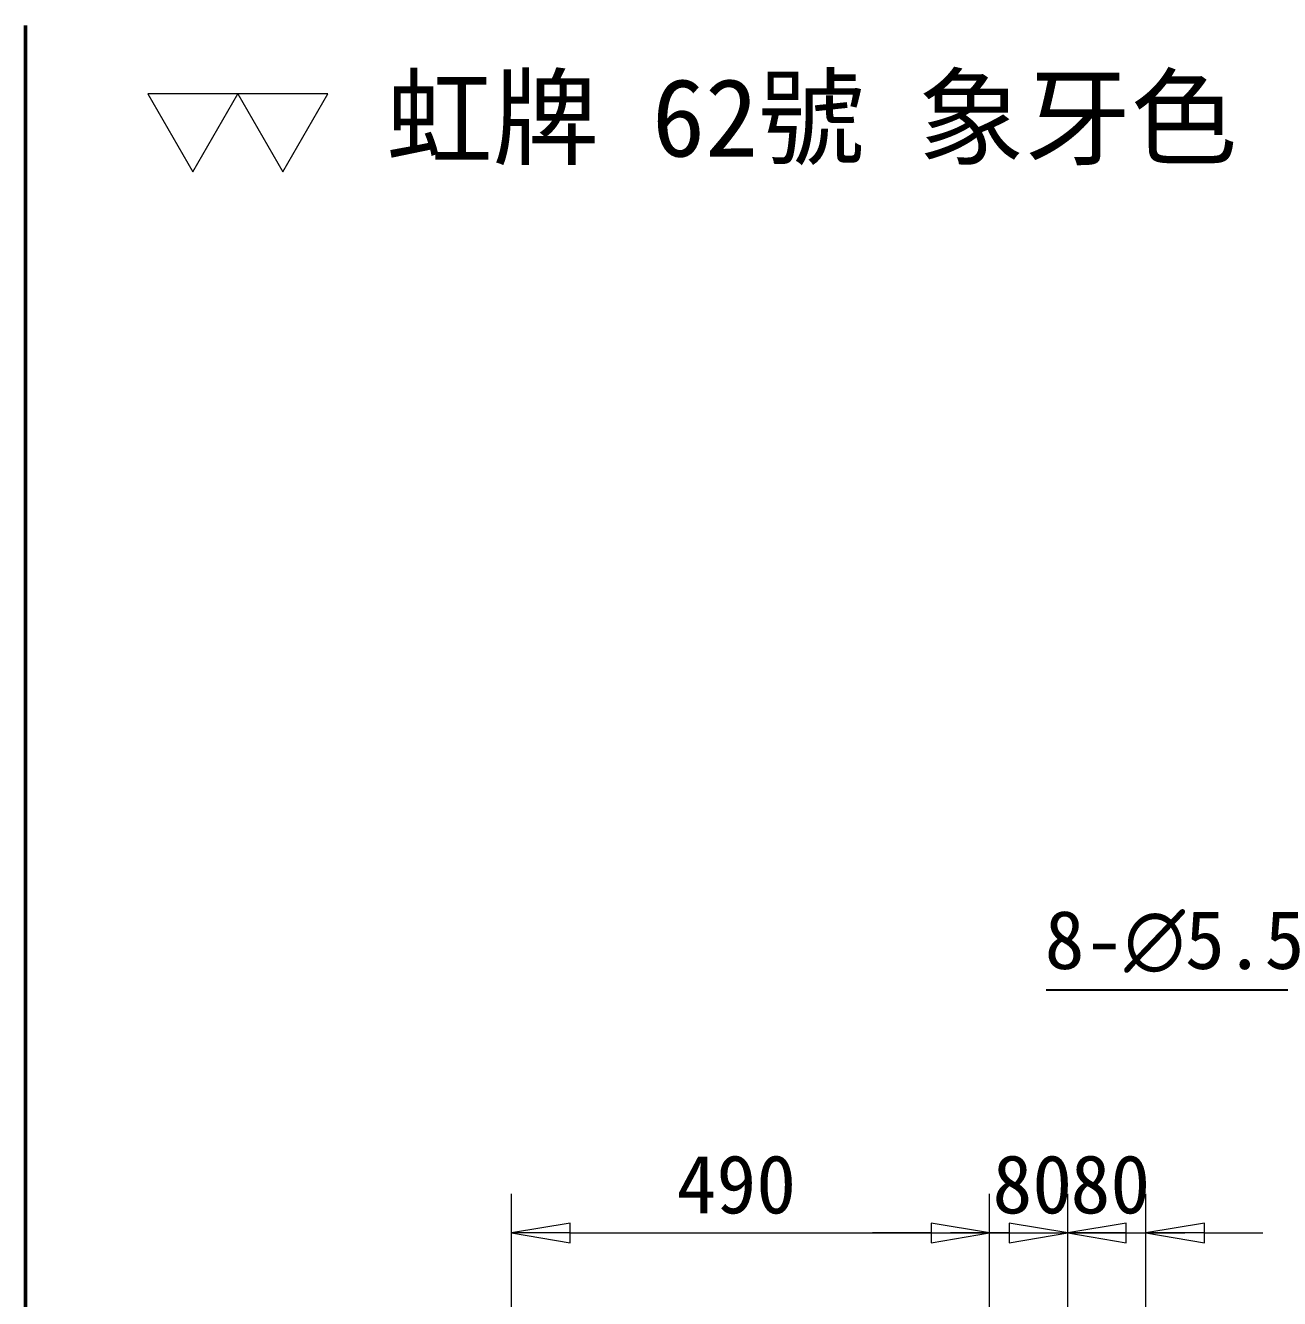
# Model space of a CAD drawing. Header units: millimetres. Extents: x 200 to 5740, y 200 to 4000.
# Drawn here: x 200 to 1485, y 2696 to 4000 of the extents above; entities that cross this region are included whole.
import ezdxf
from ezdxf.enums import TextEntityAlignment as Align

# ---------------------------------------------------------------- set-up
doc = ezdxf.new("R2010")
doc.units = ezdxf.units.MM
doc.header["$LTSCALE"] = 20
for name, color, linetype, lineweight in [('圖框 (ISO)', 7, 'Continuous', 50), ('圖框層', 7, 'Continuous', 20), ('標註 (ISO)', 7, 'Continuous', 18), ('標題 (ISO)', 7, 'Continuous', 50), ('符號 (ISO)', 7, 'Continuous', 25)]:
    doc.layers.add(name, color=color, linetype=linetype, lineweight=lineweight)
doc.styles.add('文字型式124', font='kaiu.ttf')
doc.styles.add('文字型式61', font='kaiu.ttf')
doc.styles.add('文字型式65', font='kaiu.ttf')
doc.styles.add('文字型式85', font='kaiu.ttf')
doc.styles.add('文字型式88', font='kaiu.ttf')
doc.styles.add('註記文字 (JIS)', font='kaiu.ttf')
doc.dimstyles.new('預設 (JIS)', dxfattribs={"dimscale": 20, "dimtxt": 3, "dimasz": 3, "dimexe": 2, "dimexo": 1, "dimgap": 0.8, "dimtad": 1, "dimrnd": 1e-08, "dimdsep": 46, "dimtxsty": '註記文字 (JIS)', "dimblk": 'Filled-1', "dimcen": 0.09, "dimdle": 10, "dimclrd": 256, "dimclre": 256, "dimclrt": 256, "dimadec": 0, "dimazin": 2, "dimtfac": 0.833333, "dimtmove": 0, "dimatfit": 3, "dimfxl": 0, "dimtolj": 1, "dimtzin": 0, "dimlwd": -1, "dimlwe": -1, "dimarcsym": 0})
doc.dimstyles.new('預設 (JIS)$7', dxfattribs={"dimscale": 20, "dimtxt": 3, "dimasz": 2.5, "dimexe": 2, "dimexo": 1, "dimgap": 0.8, "dimtad": 1, "dimrnd": 1e-08, "dimdsep": 46, "dimtxsty": '註記文字 (JIS)', "dimblk": 'Filled-1', "dimcen": 0.09, "dimdle": 10, "dimclrd": 256, "dimclre": 256, "dimclrt": 256, "dimadec": 0, "dimazin": 2, "dimtfac": 0.833333, "dimtmove": 0, "dimatfit": 3, "dimfxl": 0, "dimtolj": 1, "dimtzin": 0, "dimlwd": -1, "dimlwe": -1, "dimarcsym": 0})

# ---------------------------------------------------------------- blocks, each defined once
blk = doc.blocks.new('圖框 預設圖框')
at = {"layer": '圖框 (ISO)', "flags": 128}
blk.add_lwpolyline([(10, 10), (10, 200)], dxfattribs=at)
blk = doc.blocks.new('標題欄框 ISO')
at = {"layer": '圖框層', "color": 7}
for p, q in [((96.827, 201.311), (92.213, 201.311)), ((92.213, 201.311), (94.52, 197.315)), ((94.52, 197.315), (96.827, 201.311)), ((101.441, 201.311), (96.827, 201.311)), ((96.827, 201.311), (99.134, 197.315)), ((99.134, 197.315), (101.441, 201.311))]:
    blk.add_line(p, q, dxfattribs=at)
at = {"layer": '標題 (ISO)'}
for tag, p, height, style in [('描述_001', (104.682, 197.697), 4, '文字型式65'), ('狀態_001', (264.797, 30.13), 3.5, '文字型式85'), ('視圖比例_001', (286.455, 30.171), 3.5, '文字型式85'), ('主題_001', (152.195, 28.703), 3.3, '文字型式124'), ('建立日期_001', (285.992, 24.116), 2.5, '文字型式88'), ('標題_001', (216.179, 16.901), 3.5, '文字型式85'), ('工程師_001', (305.416, 17.03), 3.5, '文字型式85'), ('設計師_001', (345.416, 17.03), 3.5, '文字型式85'), ('零件號碼_001', (251.525, 17.134), 3, '文字型式61')]:
    blk.add_attdef(tag, p, '', height=height, dxfattribs=dict(at, style=style))
at = {"layer": '標題 (ISO)', "style": '文字型式85'}
blk.add_attdef('授權者', text='', height=3.5, dxfattribs=at).set_placement((314.948, 41.033), align=Align.TOP_LEFT)
at = {"layer": '標題 (ISO)', "style": '文字型式61'}
blk.add_attdef('材料', text='', height=3, dxfattribs=at).set_placement((247.448, 31.783), align=Align.MIDDLE_CENTER)
blk = doc.blocks.new('Filled-1')
at = {"color": 0}
for p, q in [((0, 0), (-1, 0.167)), ((-1, 0.167), (-1, -0.167)), ((-1, 0), (0, 0)), ((-1, -0.167), (0, 0))]:
    blk.add_line(p, q, dxfattribs=at)
at = {"color": 0, "flags": 128}
blk.add_lwpolyline([(-1, -0.167), (0, 0)], dxfattribs=at)
at = {"color": 0}
blk.add_solid([(-1, -0.167), (0, 0), (-1, 0.167), (-1, -0.167)], dxfattribs=at)
blk = doc.blocks.new('*D15')
at = {"layer": 'Defpoints', "color": 0}
for p in [(1495.6, 2649.6), (1223.1, 2449.6), (1648.3, 2449.6)]:
    blk.add_point(p, dxfattribs=at)
at = {"layer": '標註 (ISO)'}
for p, q in [((1648.3, 2649.6), (1648.3, 2857.6)), ((1515.6, 2649.6), (1688.3, 2649.6)), ((1648.3, 2509.6), (1648.3, 2589.6)), ((1243.1, 2449.6), (1688.3, 2449.6))]:
    blk.add_line(p, q, dxfattribs=at)
at = {"layer": '標註 (ISO)', "xscale": 60, "yscale": 60, "zscale": 60}
for p, rotation in [((1648.3, 2649.6), 90), ((1648.3, 2449.6), 270)]:
    blk.add_blockref('Filled-1', p, dxfattribs=dict(at, rotation=rotation))
at = {"layer": '標註 (ISO)', "insert": (1568.3, 2725.6), "char_height": 60, "attachment_point": 1, "rotation": 90, "style": '註記文字 (JIS)'}
blk.add_mtext('\\A1;200', dxfattribs=at)
blk = doc.blocks.new('*D16')
at = {"layer": 'Defpoints', "color": 0}
for p in [(1188.1, 2762.9), (698.1, 2647.1), (1188.1, 2484.6)]:
    blk.add_point(p, dxfattribs=at)
at = {"layer": '標註 (ISO)'}
for p, q in [((698.1, 2667.1), (698.1, 2802.9)), ((1188.1, 2504.6), (1188.1, 2802.9)), ((758.1, 2762.9), (1128.1, 2762.9))]:
    blk.add_line(p, q, dxfattribs=at)
at = {"layer": '標註 (ISO)', "xscale": 60, "yscale": 60, "zscale": 60, "rotation": 180}
blk.add_blockref('Filled-1', (698.1, 2762.9), dxfattribs=at)
at = {"layer": '標註 (ISO)', "xscale": 60, "yscale": 60, "zscale": 60}
blk.add_blockref('Filled-1', (1188.1, 2762.9), dxfattribs=at)
at = {"layer": '標註 (ISO)', "insert": (867.3, 2842.9), "char_height": 60, "attachment_point": 1, "style": '註記文字 (JIS)'}
blk.add_mtext('\\A1;490', dxfattribs=at)
blk = doc.blocks.new('*D17')
at = {"layer": 'Defpoints', "color": 0}
for p in [(1268.1, 2762.9), (1188.1, 2484.6), (1268.1, 2394.6)]:
    blk.add_point(p, dxfattribs=at)
at = {"layer": '標註 (ISO)'}
for p, q in [((1188.1, 2504.6), (1188.1, 2802.9)), ((1268.1, 2414.6), (1268.1, 2802.9)), ((1128.1, 2762.9), (1068.1, 2762.9)), ((1188.1, 2762.9), (1268.1, 2762.9)), ((1328.1, 2762.9), (1388.1, 2762.9))]:
    blk.add_line(p, q, dxfattribs=at)
at = {"layer": '標註 (ISO)', "xscale": 60, "yscale": 60, "zscale": 60}
blk.add_blockref('Filled-1', (1188.1, 2762.9), dxfattribs=at)
at = {"layer": '標註 (ISO)', "xscale": 60, "yscale": 60, "zscale": 60, "rotation": 180}
blk.add_blockref('Filled-1', (1268.1, 2762.9), dxfattribs=at)
at = {"layer": '標註 (ISO)', "insert": (1191, 2842.9), "char_height": 60, "attachment_point": 1, "style": '註記文字 (JIS)'}
blk.add_mtext('\\A1;80', dxfattribs=at)
blk = doc.blocks.new('*D18')
at = {"layer": 'Defpoints', "color": 0}
for p in [(1348.1, 2762.9), (1268.1, 2394.6), (1348.1, 2394.6)]:
    blk.add_point(p, dxfattribs=at)
at = {"layer": '標註 (ISO)'}
for p, q in [((1268.1, 2414.6), (1268.1, 2802.9)), ((1348.1, 2414.6), (1348.1, 2802.9)), ((1208.1, 2762.9), (1148.1, 2762.9)), ((1268.1, 2762.9), (1348.1, 2762.9)), ((1408.1, 2762.9), (1468.1, 2762.9))]:
    blk.add_line(p, q, dxfattribs=at)
at = {"layer": '標註 (ISO)', "xscale": 60, "yscale": 60, "zscale": 60}
blk.add_blockref('Filled-1', (1268.1, 2762.9), dxfattribs=at)
at = {"layer": '標註 (ISO)', "xscale": 60, "yscale": 60, "zscale": 60, "rotation": 180}
blk.add_blockref('Filled-1', (1348.1, 2762.9), dxfattribs=at)
at = {"layer": '標註 (ISO)', "insert": (1271, 2842.9), "char_height": 60, "attachment_point": 1, "style": '註記文字 (JIS)'}
blk.add_mtext('\\A1;80', dxfattribs=at)

msp = doc.modelspace()

# ---------------------------------------------------------------- block references
at = {"xscale": 20, "yscale": 20, "zscale": 20}
msp.add_blockref('圖框 預設圖框', (0, 0), dxfattribs=at)
ref = msp.add_blockref('標題欄框 ISO', (-1518.959, -96.219), dxfattribs=dict(xscale=20, yscale=20, zscale=20))
ref.add_attrib('描述_001', '虹牌 62號 象牙色', (569.377, 3865.68), dxfattribs={"layer": '標題 (ISO)', "height": 80, "style": '文字型式65'})

# ---------------------------------------------------------------- texts
at = {"layer": '符號 (ISO)', "insert": (1244.491, 3093.318), "char_height": 59.99092, "width": 273.08707, "attachment_point": 1, "line_spacing_factor": 0.524921, "style": '註記文字 (JIS)'}
msp.add_mtext('8-\\fAIGDT|b0|i0;\\H60.0000;n\\f標楷體|b0|i0;\\H59.9909;5.5', dxfattribs=at)

# ---------------------------------------------------------------- dimensions: what is measured, and where the dimension line sits
at = {"layer": '標註 (ISO)'}
for base, p1, p2, angle, override, picture, middle in [((1648.269, 2449.57), (1495.635, 2649.57), (1223.135, 2449.57), 270, {"dimgap": 0.8, "dimdec": 2, "dimtol": 0, "dimlim": 0, "dimtp": 0, "dimtm": 0, "dimtdec": 2, "dimtofl": 0, "dimatfit": 2}, '*D15', (1648.269, 2783.581)), ((1268.135, 2762.903), (1188.135, 2484.57), (1268.135, 2394.57), 180, {"dimgap": 0.8, "dimdec": 2, "dimtol": 0, "dimlim": 0, "dimtp": 0, "dimtm": 0, "dimtdec": 2, "dimtofl": 1, "dimatfit": 1}, '*D17', (1228.135, 2762.903)), ((1348.135, 2762.903), (1268.135, 2394.57), (1348.135, 2394.57), 180, {"dimgap": 0.8, "dimdec": 2, "dimtol": 0, "dimlim": 0, "dimtp": 0, "dimtm": 0, "dimtdec": 2, "dimtofl": 1, "dimatfit": 1}, '*D18', (1308.135, 2762.903))]:
    dim = msp.add_linear_dim(base=base, p1=p1, p2=p2, angle=angle, dimstyle='預設 (JIS)', override=override, dxfattribs=at)
    dim.commit()
    dim.dimension.update_dxf_attribs({"geometry": picture, "text_midpoint": middle, "dimtype": 160})
dim = msp.add_linear_dim(base=(1188.135, 2762.903), p1=(698.135, 2647.07), p2=(1188.135, 2484.57), dimstyle='預設 (JIS)', override={"dimgap": 0.8, "dimdec": 2, "dimtol": 0, "dimlim": 0, "dimtp": 0, "dimtm": 0, "dimtdec": 2, "dimtofl": 0, "dimatfit": 1}, dxfattribs=at)
dim.commit()
dim.dimension.update_dxf_attribs({"geometry": '*D16', "text_midpoint": (926.135, 2762.903), "dimtype": 160})

# ---------------------------------------------------------------- leaders
at = {"layer": '符號 (ISO)', "annotation_type": 0, "has_hookline": 1, "hookline_direction": 1, "text_width": 271.7}
msp.add_leader([(1876.494, 3253.518), (1567.578, 3011.64), (1517.578, 3011.64)], dimstyle='預設 (JIS)$7', override={"dimgap": 0, "dimtad": 1}, dxfattribs=at)

doc.saveas('drawing.dxf')
